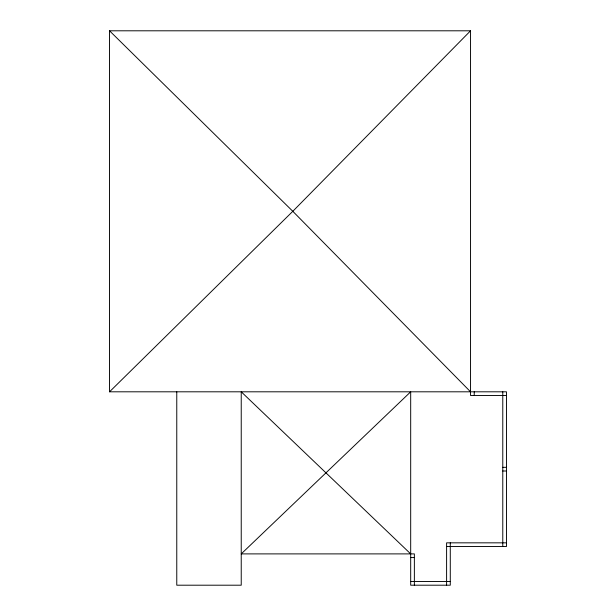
<?xml version="1.0" encoding="UTF-8"?>
<svg xmlns="http://www.w3.org/2000/svg" width="616" height="616" viewBox="0 0 616 616"><rect width="100%" height="100%" fill="white"/><g stroke="black" fill="none" stroke-linecap="round" stroke-linejoin="round"><path stroke-width="0.92" d="M470.547 30.8L292.808 211.303L109.54 391.807L109.54 30.8L470.547 30.8L470.547 395.487L506.46 395.487M109.54 391.807L506.46 391.807L506.46 546.523L446.6 546.523M502.779 467.321L506.46 467.321M502.779 471.001L506.46 471.001M506.46 542.835L446.6 542.835L446.6 585.2M410.687 557.572L414.368 557.572M410.687 581.519L450.281 581.519M410.687 553.892L241.233 391.807L241.233 585.2L176.769 585.2L176.769 391.807M109.54 30.8L292.808 211.303L470.547 391.807M502.779 391.807L502.779 546.523M474.228 391.807L474.228 395.487M450.281 542.835L450.281 585.2L410.687 585.2L410.687 391.807L241.233 553.892L414.368 553.892L414.368 585.2"/></g></svg>
